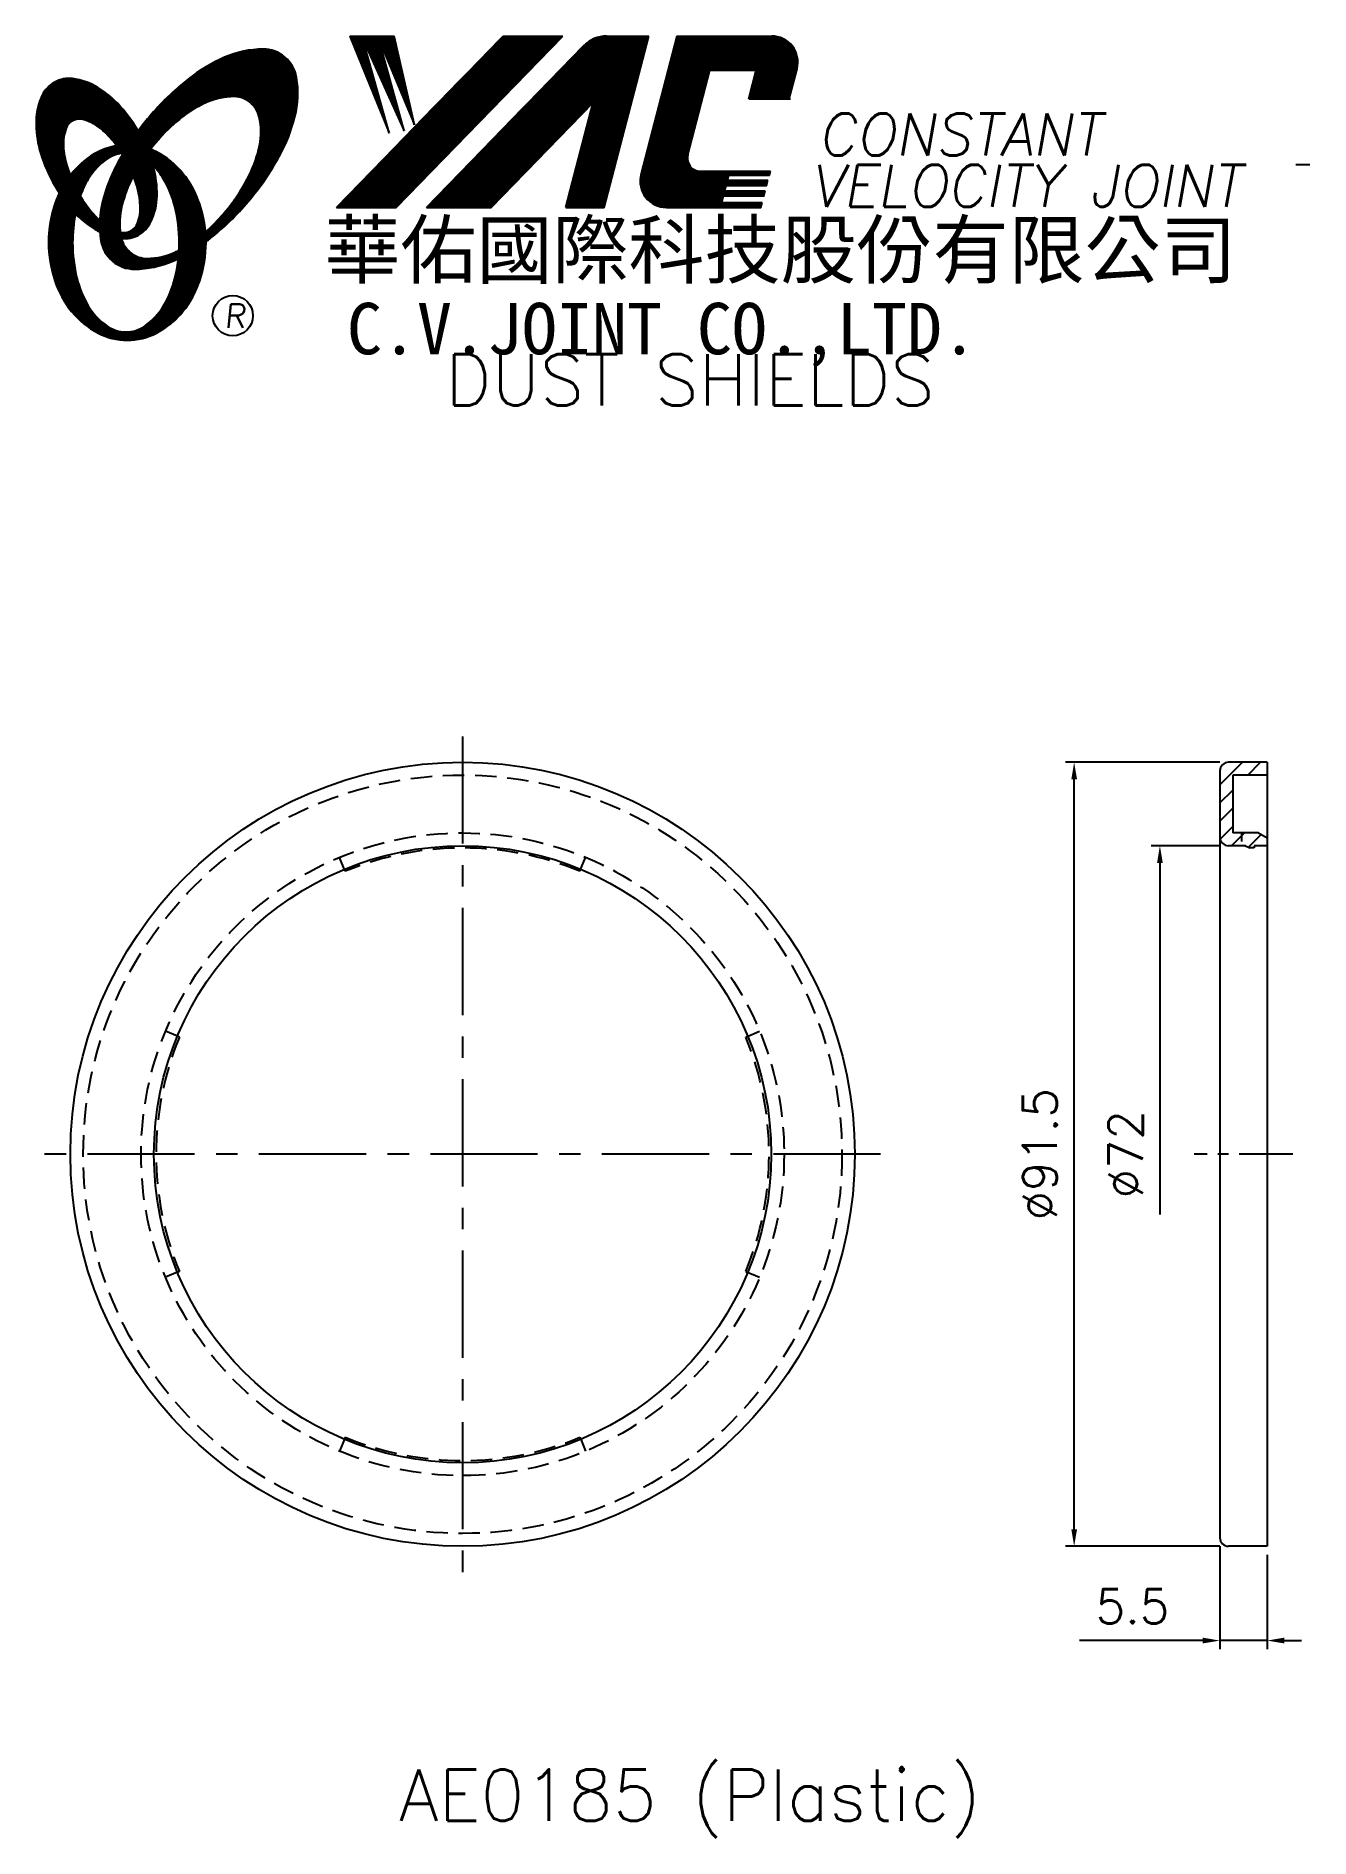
# Model space of a CAD drawing. Extents: x 560 to 709, y 348 to 558.
import ezdxf
from ezdxf.enums import TextEntityAlignment as Align

# ---------------------------------------------------------------- set-up
doc = ezdxf.new("R2010")
doc.units = 0
doc.header["$LTSCALE"] = 10
doc.header["$MEASUREMENT"] = 0
doc.linetypes.add('CENTER', pattern=[2, 1.25, -0.25, 0.25, -0.25])
doc.linetypes.add('HIDDEN', pattern=[0.375, 0.25, -0.125])
doc.layers.get('0').update_dxf_attribs({"linetype": 'CONTINUOUS'})
doc.layers.get('DEFPOINTS').update_dxf_attribs({"linetype": 'CONTINUOUS'})
doc.layers.add('4', color=7, linetype='CONTINUOUS')
doc.styles.add('CHINA', font='KAIU.TTF')
doc.styles.add('ITALICC', font='simplex.shx')
doc.dimstyles.new('STANDARD$0', dxfattribs={"dimtxt": 4, "dimasz": 2, "dimexe": 1, "dimexo": 1, "dimgap": 2, "dimtad": 1, "dimdec": 4, "dimzin": 10, "dimtxsty": 'ITALICC', "dimcen": 2, "dimclrd": 5, "dimclre": 5, "dimclrt": 18, "dimaunit": 1, "dimazin": 3, "dimtp": 0.1, "dimtfac": 0.7, "dimtdec": 4, "dimtmove": 0, "dimatfit": 3, "dimtolj": 1, "dimtzin": 10})
pattern_1 = [(45, (461.183992, 350.956452), (-0.00883883476, 0.00883883476), [])]
pattern_2 = [(45, (629.774537, 314.652043), (-0.00727476112, 0.00727476112), [])]

# ---------------------------------------------------------------- blocks, each defined once
blk = doc.blocks.new('*D4')
at = {"color": 5, "linetype": 'BYBLOCK'}
for p, q in [((698.3, 463.89), (690.3, 463.89)), ((691.3, 461.89), (691.3, 420.85))]:
    blk.add_line(p, q, dxfattribs=at)
blk.add_solid([(690.97, 461.89), (691.64, 461.89), (691.3, 463.89)], dxfattribs=at)
at = {"layer": 'DEFPOINTS', "color": 0, "linetype": 'BYBLOCK'}
for p in [(691.3, 463.89), (699.3, 463.89), (698.3, 391.89)]:
    blk.add_point(p, dxfattribs=at)
at = {"color": 18, "linetype": 'BYBLOCK', "insert": (687.3, 427.89), "char_height": 4, "attachment_point": 5, "rotation": 90, "style": 'ITALICC'}
blk.add_mtext('\\A1;∅72', dxfattribs=at)
blk = doc.blocks.new('*D5')
at = {"color": 5, "linetype": 'BYBLOCK'}
for p, q in [((698.3, 473.64), (680.3, 473.64)), ((681.3, 384.14), (681.3, 471.64)), ((698.3, 382.14), (680.3, 382.14))]:
    blk.add_line(p, q, dxfattribs=at)
for points in [[(680.97, 471.64), (681.64, 471.64), (681.3, 473.64)], [(680.97, 384.14), (681.64, 384.14), (681.3, 382.14)]]:
    blk.add_solid(points, dxfattribs=at)
at = {"layer": 'DEFPOINTS', "color": 0, "linetype": 'BYBLOCK'}
for p in [(681.3, 473.64), (699.3, 473.64), (699.3, 382.14)]:
    blk.add_point(p, dxfattribs=at)
at = {"color": 18, "linetype": 'BYBLOCK', "insert": (677.3, 427.89), "char_height": 4, "attachment_point": 5, "rotation": 90, "style": 'ITALICC'}
blk.add_mtext('\\A1;∅91.5', dxfattribs=at)
blk = doc.blocks.new('*D6')
at = {"color": 5, "linetype": 'BYBLOCK'}
for p, q in [((698.3, 382.14), (698.3, 370.14)), ((703.8, 381.14), (703.8, 370.14)), ((696.3, 371.14), (681.92, 371.14)), ((703.8, 371.14), (698.3, 371.14)), ((705.8, 371.14), (707.8, 371.14))]:
    blk.add_line(p, q, dxfattribs=at)
for points in [[(696.3, 371.48), (696.3, 370.81), (698.3, 371.14)], [(705.8, 371.48), (705.8, 370.81), (703.8, 371.14)]]:
    blk.add_solid(points, dxfattribs=at)
at = {"layer": 'DEFPOINTS', "color": 0, "linetype": 'BYBLOCK'}
for p in [(698.3, 383.14), (703.8, 382.14), (698.3, 371.14)]:
    blk.add_point(p, dxfattribs=at)
at = {"color": 18, "linetype": 'BYBLOCK', "insert": (688.11, 375.14), "char_height": 4, "attachment_point": 5, "style": 'ITALICC'}
blk.add_mtext('\\A1;5.5', dxfattribs=at)

msp = doc.modelspace()

# ---------------------------------------------------------------- hatches: boundary and pattern name
at = {"layer": '4', "linetype": 'CONTINUOUS'}
h = msp.add_hatch(dxfattribs=at)
h.set_pattern_fill('ANSI31', color=5, scale=0.1, style=0)
h.set_pattern_definition(pattern_1)
h.paths.add_polyline_path([(621.6427, 558.38744), (614.68539, 558.38744), (595.26878, 538.38368), (602.22609, 538.38368)])
h.paths.add_polyline_path([(625.18959, 550.62186), (622.00921, 538.38368), (626.4902, 538.38368), (631.68863, 558.38744), (626.79191, 558.38744, 0.202785967), (624.05784, 557.23102), (605.7637, 538.38368), (613.31062, 538.38368)])
h.paths.add_polyline_path([(638.81669, 554.38902), (644.21041, 554.38902), (643.3414, 551.045), (648.05822, 551.045), (648.97493, 554.57257, 0.490800957), (646.02473, 558.38744), (634.99042, 558.38744), (630.78336, 542.19854, 0.490800957), (633.73356, 538.38368), (644.76788, 538.38368), (644.92233, 538.97799), (640.20551, 538.97799), (640.39887, 539.72207), (645.11569, 539.72207), (645.27425, 540.33221), (640.55743, 540.33221), (640.71867, 540.95268), (645.43549, 540.95268), (645.59168, 541.55367), (640.87486, 541.55367), (641.03166, 542.15705), (645.74848, 542.15705), (645.86521, 542.60624), (637.72546, 542.60624, -0.490800957), (636.25036, 544.51368)])
h = msp.add_hatch(dxfattribs=at)
h.set_pattern_fill('ANSI31', color=1, scale=0.1, style=0)
h.set_pattern_definition(pattern_1)
h.paths.add_polyline_path([(602.00076, 558.38744), (596.82343, 558.38744), (601.3942, 547.0837), (598.32826, 558.04168), (603.163, 547.31935), (600.21499, 558.04168), (604.34221, 548.02632)])
h = msp.add_hatch(dxfattribs=at)
h.set_pattern_fill('ANSI31', color=5, scale=0.082305, style=0)
h.set_pattern_definition([(45, (461.183992, 350.956452), (-0.00727476112, 0.00727476112), [])])
h.paths.add_polyline_path([(583.21946, 551.32496, -0.172879177), (585.16094, 550.66639, -0.172879177), (586.24823, 548.92834, -0.104527385), (586.27601, 545.60015, -0.065680101), (585.10648, 542.19819, -0.051823203), (582.66606, 538.3558, -0.044272532), (579.99109, 535.52947, -0.020203161), (580.04467, 534.39155, 0.006517006), (580.44922, 534.70363, 0.049863361), (585.00265, 539.11669, 0.049863361), (588.59229, 544.34385, 0.063682799), (590.41333, 548.9712, 0.103597411), (590.60263, 553.55517, 0.177892575), (589.25402, 555.92545, 0.177892575), (586.69163, 556.85878, 0.103597411), (582.20383, 555.90573, 0.063682799), (577.94609, 553.33665, 0.049863361), (573.39266, 548.92359, 0.016070017), (572.12196, 547.31728, -0.007061632), (572.36925, 546.88025, -0.031648676), (573.32183, 544.84367, -0.008069351), (573.75374, 545.40798, -0.051823203), (576.93211, 548.66644, -0.065680101), (579.97404, 550.58679, -0.104527385)])
h.paths.add_polyline_path([(570.14379, 538.16364, -0.065680101), (571.31332, 541.56559, -0.006063428), (571.55727, 542.04061, 0.027613469), (570.83043, 543.62868, 0.017011252), (570.29701, 544.56366, 0.007829282), (569.80302, 543.69643, 0.063682799), (567.98198, 539.06908, 0.103597411), (567.79268, 534.48511, 0.177892575), (569.14129, 532.11483, 0.177892575), (571.70368, 531.18151, 0.103597411), (576.19148, 532.13455, 0.008811776), (576.81845, 532.42463, 0.013922709), (576.89577, 533.39444, -0.009086703), (576.44576, 533.17699, -0.104527385), (573.20034, 532.43883, -0.172879177), (571.25886, 533.0974, -0.172879177), (570.17157, 534.83545, -0.104527385)])
h = msp.add_hatch(dxfattribs=at)
h.set_pattern_fill('ANSI31', color=3, scale=0.082305, style=0)
h.set_pattern_definition(pattern_2)
h.paths.add_polyline_path([(567.42296, 552.37579, 0.106488277), (564.48108, 553.41436, 0.158297415), (562.39088, 553.01932, 0.158297415), (560.93155, 551.47163, 0.106488277), (560.22074, 548.43387, 0.071723199), (560.63878, 545.12091, 0.058080454), (562.18377, 541.30552, 0.058080454), (564.56481, 537.94773, 0.071723199), (567.13005, 535.80998, 0.020895977), (567.67024, 535.50799, -0.030777155), (567.65433, 536.88421, -0.042059526), (566.55798, 538.04697, -0.04691039), (564.93881, 540.52812, -0.04691039), (563.81053, 543.2676, -0.060581117), (563.40843, 545.52967, -0.10187153), (563.72005, 547.61787, -0.185892489), (564.50014, 548.50952, -0.185892489), (565.67678, 548.64764, -0.10187153), (567.57443, 547.7221, -0.060581117), (569.21127, 546.10983, -0.04691039), (570.83043, 543.62868, -0.04691039), (571.95871, 540.88919, -0.060581117), (572.36081, 538.62713, -0.10187153), (572.04919, 536.53892, -0.185892489), (571.2691, 535.64728, -0.185892489), (570.09246, 535.50916, -0.002013383), (570.05166, 535.51979, 0.021593804), (570.17157, 534.83545, 0.006477741), (570.18957, 534.75841, 0.14950097), (572.16213, 535.16645, 0.158297415), (573.62146, 536.71414, 0.106488277), (574.33228, 539.75191, 0.071723199), (573.91423, 543.06486, 0.058080454), (572.36925, 546.88025, 0.058080454), (569.9882, 550.23804, 0.071723199)])
h = msp.add_hatch(dxfattribs=at)
h.set_pattern_fill('ANSI31', color=1, scale=0.082305, style=0)
h.set_pattern_definition(pattern_2)
h.paths.add_polyline_path([(568.51658, 544.05234, -0.120168026), (570.20838, 544.70573, 0.016865385), (569.60861, 545.58847, 0.076648372), (567.45239, 544.86956, 0.104809576), (564.36793, 542.35646, 0.005838257), (564.20099, 542.14425, 0.028089978), (564.93881, 540.52812, 0.014237292), (565.38094, 539.74307, -0.045767751), (566.30612, 541.67992, -0.106890197)])
h.paths.add_polyline_path([(564.48521, 534.29772, -0.048711043), (564.81532, 537.67806, -0.007865741), (564.56481, 537.94773, -0.037695478), (562.92894, 540.06649, 0.03042545), (562.40361, 538.76252, 0.080710289), (561.67818, 534.29772, 0.080710289), (562.40361, 529.83293, 0.089265679), (564.36793, 526.23899, 0.104809576), (567.45239, 523.72589, 0.11926607), (570.86158, 522.90096, 0.11926607), (574.27077, 523.72589, 0.104809576), (577.35523, 526.23899, 0.089265679), (579.31955, 529.83293, 0.080710289), (580.04499, 534.29772, 0.080710289), (579.31955, 538.76252, 0.089265679), (577.35523, 542.35646, 0.104809576), (574.27077, 544.86956, 0.025513357), (573.57754, 545.18231, 0.004818181), (573.32183, 544.84367, -0.023722145), (573.86305, 543.24692, -0.065307489), (575.09823, 541.67992, -0.073950765), (576.41068, 538.48219, -0.060532391), (576.91914, 534.29772, -0.060532391), (576.41068, 530.11326, -0.073950765), (575.09823, 526.91553, -0.106890197), (572.88777, 524.54311, -0.153118262), (570.70218, 523.85773, -0.153118262), (568.51658, 524.54311, -0.106890197), (566.30612, 526.91553, -0.073950765), (564.99367, 530.11326, -0.060532391)])
h = msp.add_hatch(dxfattribs=at)
h.set_pattern_fill('ANSI31', color=5, scale=12, style=0)
h.set_pattern_definition([(45, (-124.3367, 34.4582), (-1.0606602, 1.0606602), [])])
h.paths.add_polyline_path([(700.80329, 465.39334), (700.80329, 463.89334), (701.30329, 463.89334), (701.80329, 463.64334), (702.30329, 463.64334), (702.30329, 463.89334), (703.80329, 463.89334), (703.80329, 464.81599), (702.80329, 465.39334)])
h.paths.add_polyline_path([(699.80329, 465.39334), (699.80329, 472.14334), (703.80329, 472.14334), (703.80329, 473.64334), (699.30329, 473.64334, 0.414213562), (698.30329, 472.64334), (698.30329, 464.89334, 0.414213562), (699.30329, 463.89334), (700.80329, 463.89334), (700.80329, 465.39334)])

# ---------------------------------------------------------------- linework, layer by layer
at = {"layer": '4', "color": 5, "linetype": 'CONTINUOUS'}
for p, q in [((595.26878, 538.38368), (614.68539, 558.38744)), ((602.22609, 538.38368), (621.6427, 558.38744)), ((614.68539, 558.38744), (621.6427, 558.38744)), ((626.4902, 538.38368), (631.68863, 558.38744)), ((626.79191, 558.38744), (631.68863, 558.38744)), ((630.78336, 542.19854), (634.99042, 558.38744)), ((634.99042, 558.38744), (646.02473, 558.38744)), ((605.7637, 538.38368), (624.05784, 557.23102)), ((636.25036, 544.51368), (638.81669, 554.38902)), ((638.81669, 554.38902), (644.21041, 554.38902)), ((643.3414, 551.045), (644.21041, 554.38902)), ((648.05822, 551.045), (648.97493, 554.57257)), ((643.3414, 551.045), (648.20865, 551.045)), ((613.31062, 538.38368), (625.18959, 550.62186)), ((622.00921, 538.38368), (625.18959, 550.62186)), ((637.72546, 542.60624), (645.86521, 542.60624)), ((645.74848, 542.15705), (645.86521, 542.60624)), ((708.80329, 543.35881), (707.16732, 543.35881)), ((640.55743, 540.33221), (640.71867, 540.95268)), ((640.71867, 540.95268), (645.43549, 540.95268)), ((640.87486, 541.55367), (641.03166, 542.15705)), ((640.87486, 541.55367), (645.59168, 541.55367)), ((641.03166, 542.15705), (645.74848, 542.15705)), ((645.43549, 540.95268), (645.59168, 541.55367)), ((595.26878, 538.38368), (602.22609, 538.38368)), ((605.7637, 538.38368), (613.31062, 538.38368)), ((622.00921, 538.38368), (626.4902, 538.38368)), ((633.73356, 538.38368), (644.76788, 538.38368)), ((640.20551, 538.97799), (640.39887, 539.72207)), ((640.20551, 538.97799), (644.92233, 538.97799)), ((640.39887, 539.72207), (645.11569, 539.72207)), ((640.55743, 540.33221), (645.27425, 540.33221)), ((644.76788, 538.38368), (644.92233, 538.97799)), ((645.11569, 539.72207), (645.27425, 540.33221))]:
    msp.add_line(p, q, dxfattribs=at)
at = {"layer": '4', "color": 1, "linetype": 'CONTINUOUS'}
for p, q in [((596.82343, 558.38744), (602.00076, 558.38744)), ((596.82343, 558.38744), (601.3942, 547.0837)), ((598.32826, 558.04168), (603.163, 547.31935)), ((601.3942, 547.0837), (598.32826, 558.04168)), ((600.21499, 558.04168), (604.34221, 548.02632)), ((603.163, 547.31935), (600.21499, 558.04168)), ((604.34221, 548.02632), (602.00076, 558.38744))]:
    msp.add_line(p, q, dxfattribs=at)
at = {"layer": '4', "color": 5, "linetype": 'CENTER'}
for p, q in [((609.96891, 476.64334), (609.96891, 379.14334)), ((658.71891, 427.89334), (561.21891, 427.89334))]:
    msp.add_line(p, q, dxfattribs=at)
at = {"layer": '4', "color": 7, "linetype": 'CONTINUOUS'}
for p, q in [((703.80329, 473.64334), (699.30329, 473.64334)), ((703.80329, 473.64334), (703.80329, 382.14334)), ((698.30329, 472.64334), (698.30329, 383.14334)), ((699.80329, 472.14334), (699.80329, 465.39334)), ((703.80329, 472.14334), (699.80329, 472.14334)), ((702.80329, 465.39334), (699.80329, 465.39334)), ((702.80329, 465.39334), (703.80329, 464.81599)), ((701.30329, 463.89334), (699.30329, 463.89334)), ((701.30329, 463.89334), (701.80329, 463.64334)), ((702.30329, 463.64334), (701.80329, 463.64334)), ((703.80329, 463.89334), (702.30329, 463.89334)), ((702.30329, 463.89334), (702.30329, 463.64334)), ((576.94021, 441.57428), (576.70924, 441.66995)), ((703.80329, 382.14334), (699.30329, 382.14334))]:
    msp.add_line(p, q, dxfattribs=at)
at = {"layer": '4', "color": 5, "linetype": 'HIDDEN', "ltscale": 0.4}
msp.add_line((700.80329, 465.39334), (700.80329, 463.89334), dxfattribs=at)
at = {"layer": '4', "color": 5, "linetype": 'HIDDEN'}
for p, q in [((596.28797, 460.92204), (595.61828, 462.53883)), ((623.64984, 460.92204), (624.31954, 462.53883)), ((576.70924, 441.66995), (575.32343, 442.24397)), ((642.9976, 441.57428), (644.61439, 442.24397)), ((576.70924, 414.11674), (575.32343, 413.54271)), ((576.94021, 414.21241), (576.70924, 414.11674)), ((642.9976, 414.21241), (644.61439, 413.54271)), ((596.1923, 394.63368), (595.61828, 393.24786)), ((596.28797, 394.86465), (596.1923, 394.63368)), ((623.64984, 394.86465), (623.74551, 394.63368)), ((623.74551, 394.63368), (624.31954, 393.24786))]:
    msp.add_line(p, q, dxfattribs=at)
at = {"layer": '4', "color": 5, "linetype": 'CENTER', "ltscale": 0.5}
msp.add_line((706.80329, 427.89334), (695.30329, 427.89334), dxfattribs=at)
at = {"layer": '4', "color": 5, "linetype": 'CONTINUOUS'}
for points in [[(580.04467, 534.39155, 0.006517006), (580.44922, 534.70363, 0.049863361), (585.00265, 539.11669, 0.049863361), (588.59229, 544.34385, 0.063682799), (590.41333, 548.9712, 0.103597411), (590.60263, 553.55517, 0.177892575), (589.25402, 555.92545, 0.177892575), (586.69163, 556.85878, 0.103597411), (582.20383, 555.90573, 0.063682799), (577.94609, 553.33665, 0.049863361), (573.39266, 548.92359, 0.016070017), (572.12196, 547.31728)], [(579.99109, 535.52947, 0.044272532), (582.66606, 538.3558, 0.051823203), (585.10648, 542.19819, 0.065680101), (586.27601, 545.60015, 0.104527385), (586.24823, 548.92834, 0.172879177), (585.16094, 550.66639, 0.172879177), (583.21946, 551.32496, 0.104527385), (579.97404, 550.58679, 0.065680101), (576.93211, 548.66644, 0.051823203), (573.75374, 545.40798, 0.008069351), (573.32183, 544.84367)], [(570.29701, 544.56366, 0.007829282), (569.80302, 543.69643, 0.063682799), (567.98198, 539.06908, 0.103597411), (567.79268, 534.48511, 0.177892575), (569.14129, 532.11483, 0.177892575), (571.70368, 531.18151, 0.103597411), (576.19148, 532.13455, 0.008811776), (576.81845, 532.42463, 0.008811776)], [(571.55727, 542.04061, 0.006063428), (571.31332, 541.56559, 0.065680101), (570.14379, 538.16364, 0.104527385), (570.17157, 534.83545, 0.172879177), (571.25886, 533.0974, 0.172879177), (573.20034, 532.43883, 0.104527385), (576.44576, 533.17699, 0.009086703), (576.89577, 533.39444, 0.009086703)]]:
    msp.add_lwpolyline(points, format="xyb", dxfattribs=at)
at = {"layer": '4', "color": 3, "linetype": 'CONTINUOUS'}
for points in [[(570.18957, 534.75841, 0.14950097), (572.16213, 535.16645, 0.158297415), (573.62146, 536.71414, 0.106488277), (574.33228, 539.75191, 0.071723199), (573.91423, 543.06486, 0.058080454), (572.36925, 546.88025, 0.058080454), (569.9882, 550.23804, 0.071723199), (567.42296, 552.37579, 0.106488277), (564.48108, 553.41436, 0.158297415), (562.39088, 553.01932, 0.158297415), (560.93155, 551.47163, 0.106488277), (560.22074, 548.43387, 0.071723199), (560.63878, 545.12091, 0.058080454), (562.18377, 541.30552, 0.058080454), (564.56481, 537.94773, 0.071723199), (567.13005, 535.80998, 0.020895977), (567.67024, 535.50799, 0.020895977)], [(570.05166, 535.51979, 0.002013383), (570.09246, 535.50916, 0.185892489), (571.2691, 535.64728, 0.185892489), (572.04919, 536.53892, 0.10187153), (572.36081, 538.62713, 0.060581117), (571.95871, 540.88919, 0.04691039), (570.83043, 543.62868, 0.04691039), (569.21127, 546.10983, 0.060581117), (567.57443, 547.7221, 0.10187153), (565.67678, 548.64764, 0.185892489), (564.50014, 548.50952, 0.185892489), (563.72005, 547.61787, 0.10187153), (563.40843, 545.52967, 0.060581117), (563.81053, 543.2676, 0.04691039), (564.93881, 540.52812, 0.04691039), (566.55798, 538.04697, 0.042059526), (567.65433, 536.88421, 0.042059526)]]:
    msp.add_lwpolyline(points, format="xyb", dxfattribs=at)
at = {"layer": '4', "color": 1, "linetype": 'CONTINUOUS'}
for points in [[(562.92894, 540.06649, 0.03042545), (562.40361, 538.76252, 0.080710289), (561.67818, 534.29772, 0.080710289), (562.40361, 529.83293, 0.089265679), (564.36793, 526.23899, 0.104809576), (567.45239, 523.72589, 0.11926607), (570.86158, 522.90096, 0.11926607), (574.27077, 523.72589, 0.104809576), (577.35523, 526.23899, 0.089265679), (579.31955, 529.83293, 0.080710289), (580.04499, 534.29772, 0.080710289), (579.31955, 538.76252, 0.089265679), (577.35523, 542.35646, 0.104809576), (574.27077, 544.86956, 0.025513357), (573.57754, 545.18231, 0.025513357)], [(569.60861, 545.58847, 0.076648372), (567.45239, 544.86956, 0.104809576), (564.36793, 542.35646, 0.005838257), (564.20099, 542.14425, 0.005838257)], [(570.20838, 544.70573, 0.120168026), (568.51658, 544.05234, 0.106890197), (566.30612, 541.67992, 0.045767751), (565.38094, 539.74307, 0.045767751)], [(564.81532, 537.67806, 0.048711043), (564.48521, 534.29772, 0.060532391), (564.99367, 530.11326, 0.073950765), (566.30612, 526.91553, 0.106890197), (568.51658, 524.54311, 0.153118262), (570.70218, 523.85773, 0.153118262), (572.88777, 524.54311, 0.106890197), (575.09823, 526.91553, 0.073950765), (576.41068, 530.11326, 0.060532391), (576.91914, 534.29772, 0.060532391), (576.41068, 538.48219, 0.073950765), (575.09823, 541.67992, 0.065307489), (573.86305, 543.24692)]]:
    msp.add_lwpolyline(points, format="xyb", dxfattribs=at)
at = {"layer": '4', "color": 5, "linetype": 'CONTINUOUS'}
msp.add_circle((583.16582, 525.75201), 2.35282, dxfattribs=at)
at = {"layer": '4', "color": 7, "linetype": 'CONTINUOUS'}
for radius in [45.75, 36]:
    msp.add_circle((609.96891, 427.89334), radius, dxfattribs=at)
at = {"layer": '4', "color": 5, "linetype": 'HIDDEN'}
for radius in [44.25, 37.5]:
    msp.add_circle((609.96891, 427.89334), radius, dxfattribs=at)
at = {"layer": '4', "color": 5, "linetype": 'CONTINUOUS'}
for centre, radius, start, end in [((626.79191, 554.5772), 3.81024, 90, 135.8533387), ((646.02473, 555.33924), 3.04819, 345.4326059, 90), ((637.72546, 544.13034), 1.5241, 165.4326059, 270), ((633.73356, 541.43187), 3.04819, 165.4326059, 270)]:
    msp.add_arc(centre, radius, start, end, dxfattribs=at)
at = {"layer": '4', "color": 7, "linetype": 'CONTINUOUS'}
for centre, start, end in [((699.30329, 472.64334), 90, 180), ((699.30329, 464.89334), 180, 270), ((699.30329, 383.14334), 180, 270)]:
    msp.add_arc(centre, 1, start, end, dxfattribs=at)
at = {"layer": '4', "color": 5, "linetype": 'HIDDEN'}
for start, end in [(67.5, 112.5), (157.5, 202.5), (337.5, 22.5), (247.5, 292.5)]:
    msp.add_arc((609.96891, 427.89334), 35.75, start, end, dxfattribs=at)

# ---------------------------------------------------------------- texts
at = {"layer": '4', "color": 5, "linetype": 'CONTINUOUS', "style": 'ITALICC'}
for s, height, oblique, p in [('CONSTANT', 4.9, 10, (651.4176, 544.45414)), ('VELOCITY JOINT', 4.9, 10, (650.53937, 538.45876)), ('R', 2.75625, 5, (582.20713, 524.3424))]:
    msp.add_text(s, height=height, dxfattribs=dict(at, oblique=oblique)).set_placement(p)
at = {"layer": '4', "color": 7, "linetype": 'CONTINUOUS', "style": 'CHINA'}
for s, height, p in [('華佑國際科技股份有限公司', 6.5, (593.85543, 530.19383)), ('C.V.JOINT CO.,LTD.', 6, (596.48406, 521.24761))]:
    msp.add_text(s, height=height, dxfattribs=at).set_placement(p)
at = {"layer": '4', "color": 18, "linetype": 'CONTINUOUS', "style": 'ITALICC'}
for s, p in [('DUST SHIELDS', (636.48679, 515.25479)), ('AE0185 (Plastic)', (636.48679, 350.1074))]:
    msp.add_text(s, height=6, dxfattribs=at).set_placement(p, align=Align.CENTER)

# ---------------------------------------------------------------- dimensions: what is measured, and where the dimension line sits
at = {"layer": '4', "color": 7, "linetype": 'CONTINUOUS'}
dim = msp.add_linear_dim(base=(681.30328, 473.64334), p1=(699.30329, 382.14334), p2=(699.30329, 473.64334), angle=90, text='%%C91.5', dimstyle='STANDARD$0', dxfattribs=at)
dim.commit()
dim.dimension.update_dxf_attribs({"geometry": '*D5', "text_midpoint": (677.30328, 427.89334)})
dim = msp.add_linear_dim(base=(691.30326, 463.89334), p1=(698.30329, 391.89334), p2=(699.30329, 463.89334), angle=90, text='%%C72', dimstyle='STANDARD$0', override={"dimcen": -2, "dimse1": 1, "dimsd1": 1}, dxfattribs=at)
dim.commit()
dim.dimension.update_dxf_attribs({"geometry": '*D4', "text_midpoint": (687.30326, 427.89334)})
dim = msp.add_linear_dim(base=(698.30329, 371.14331), p1=(703.80329, 382.14334), p2=(698.30329, 383.14334), text='5.5', dimstyle='STANDARD$0', dxfattribs=at)
dim.commit()
dim.dimension.update_dxf_attribs({"geometry": '*D6', "text_midpoint": (688.11281, 375.14331)})

doc.saveas('drawing.dxf')
